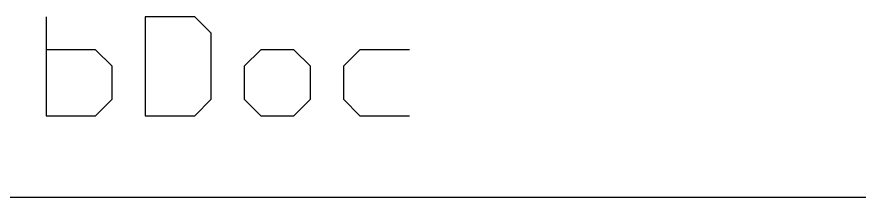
# Model space of a CAD drawing. Header units: millimetres. Extents: x -1.9 to 9.1, y -3.1 to 5.4.
# Drawn here: x 8.3752 to 8.694, y -2.8599 to -2.7915 of the extents above; entities that cross this region are included whole.
import ezdxf

# ---------------------------------------------------------------- set-up
doc = ezdxf.new("R2010")
doc.units = ezdxf.units.MM
doc.header["$MEASUREMENT"] = 0
doc.layers.add('Mechanical11', color=56, linetype='Continuous')

msp = doc.modelspace()

# ---------------------------------------------------------------- linework, layer by layer
at = {"layer": 'Mechanical11'}
for p, q in [((8.38629, -2.79155), (8.38629, -2.82905)), ((8.4238, -2.79155), (8.4238, -2.82905)), ((8.44255, -2.79155), (8.4238, -2.79155)), ((8.4488, -2.7978), (8.44255, -2.79155)), ((8.4488, -2.8228), (8.4488, -2.7978)), ((8.40505, -2.80405), (8.38629, -2.80405)), ((8.4113, -2.8103), (8.40505, -2.80405)), ((8.46756, -2.80405), (8.4613, -2.8103)), ((8.48006, -2.80405), (8.46756, -2.80405)), ((8.48631, -2.8103), (8.48006, -2.80405)), ((8.50506, -2.80405), (8.49881, -2.8103)), ((8.52382, -2.80405), (8.50506, -2.80405)), ((8.4113, -2.81655), (8.4113, -2.8103)), ((8.4613, -2.8103), (8.4613, -2.8228)), ((8.48631, -2.8228), (8.48631, -2.8103)), ((8.49881, -2.8103), (8.49881, -2.8228)), ((8.4113, -2.8228), (8.4113, -2.81655)), ((8.40505, -2.82905), (8.4113, -2.8228)), ((8.44255, -2.82905), (8.4488, -2.8228)), ((8.4613, -2.8228), (8.46756, -2.82905)), ((8.48006, -2.82905), (8.48631, -2.8228)), ((8.49881, -2.8228), (8.50506, -2.82905)), ((8.38629, -2.82905), (8.40505, -2.82905)), ((8.4238, -2.82905), (8.44255, -2.82905)), ((8.46756, -2.82905), (8.48006, -2.82905)), ((8.50506, -2.82905), (8.52382, -2.82905)), ((-1.71889, -2.8599), (8.88131, -2.8599)), ((-1.71889, -2.8599), (8.88131, -2.8599))]:
    msp.add_line(p, q, dxfattribs=at)

doc.saveas('drawing.dxf')
